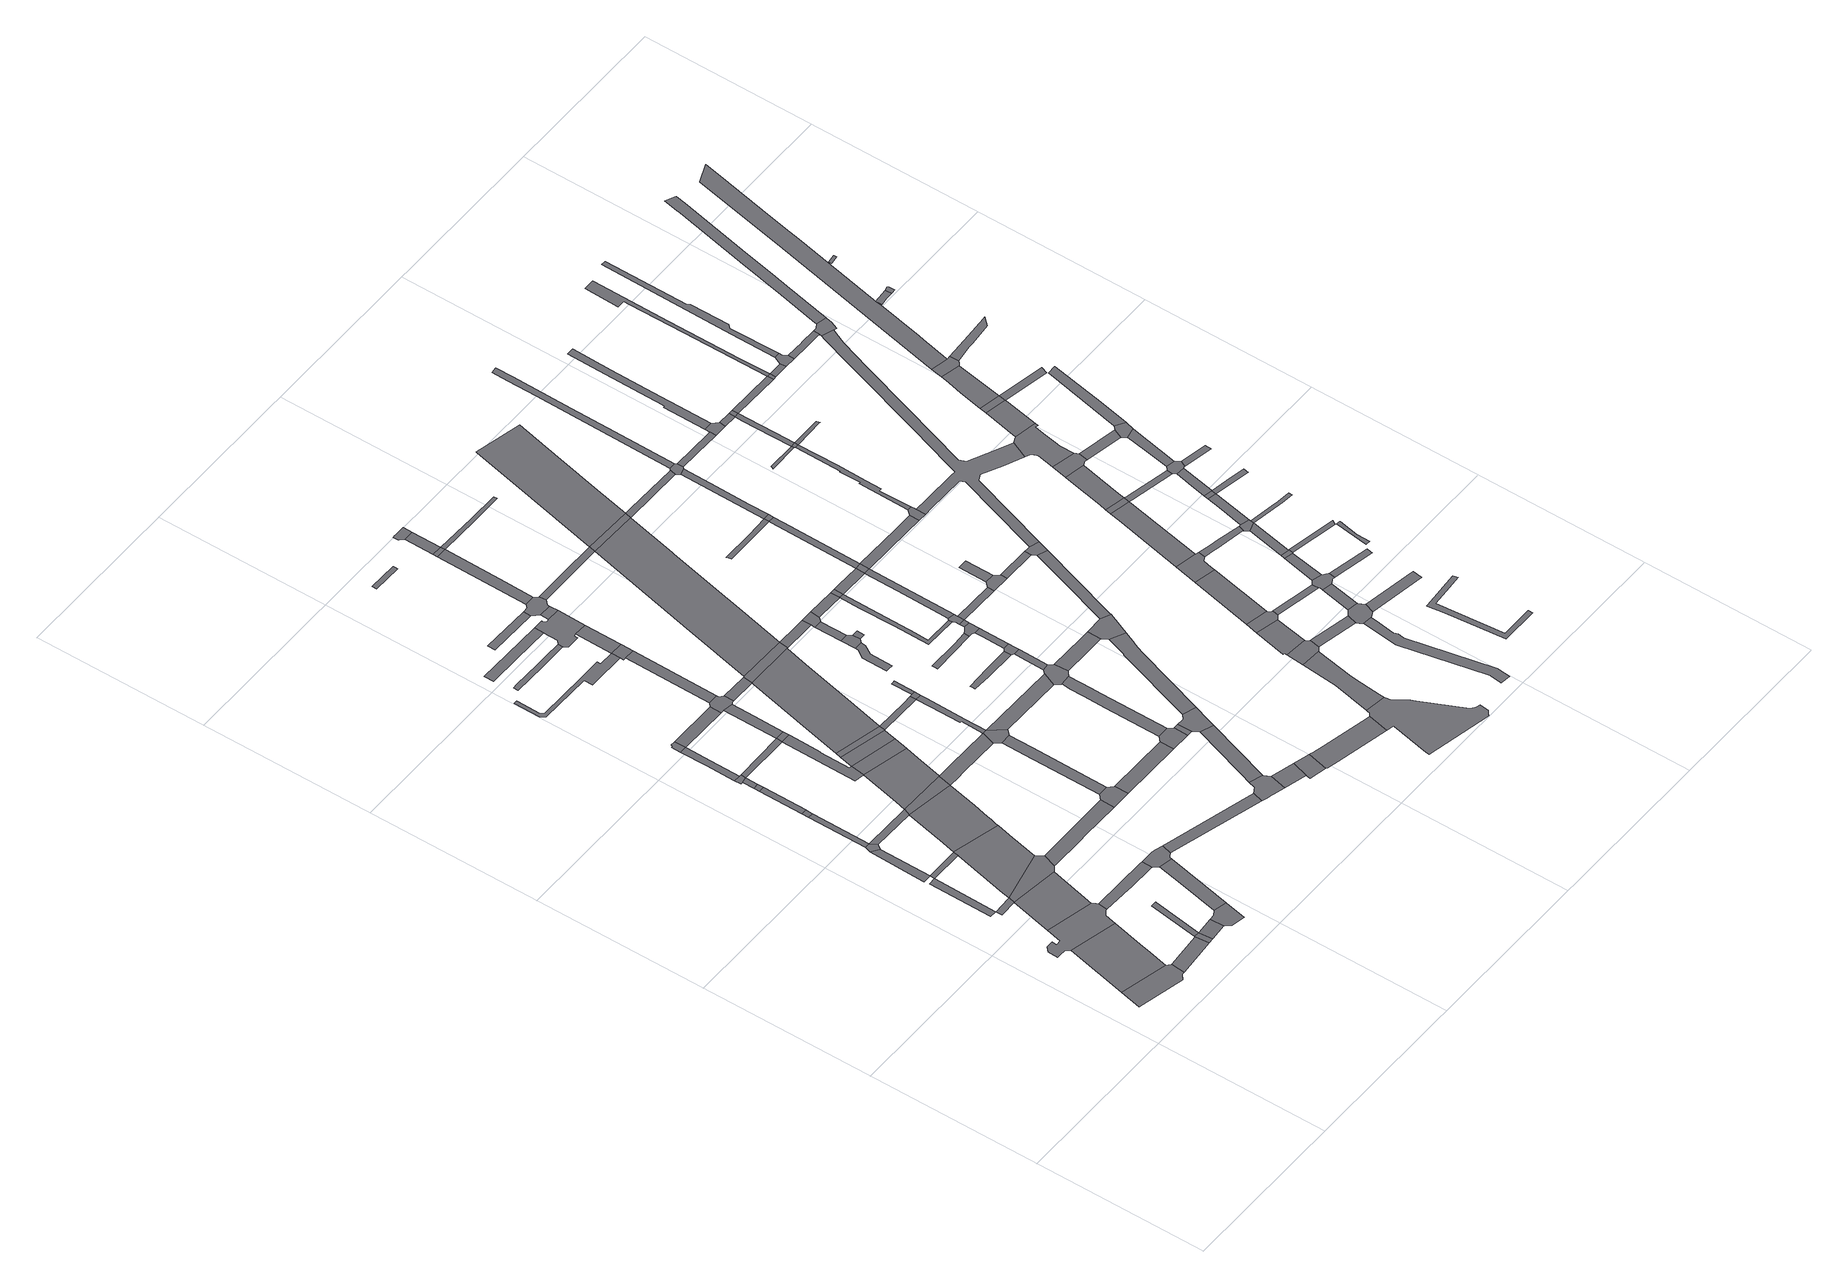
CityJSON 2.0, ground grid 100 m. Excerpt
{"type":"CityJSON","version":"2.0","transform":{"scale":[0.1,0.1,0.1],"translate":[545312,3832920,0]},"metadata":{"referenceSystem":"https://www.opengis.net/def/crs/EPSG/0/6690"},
"CityObjects":{
"road1":{"type":"Road","geometry":[{"type":"MultiSurface","lod":"1","boundaries":[[[0,1,2,3,4,5,6]]]}]},
"road2":{"type":"Road","attributes":{"function":"2","RoadStructureAttribute.sectionType":"1"},"geometry":[{"type":"MultiSurface","lod":"1","boundaries":[[[7,0,6,8,9,10]]]}]},
"road3":{"type":"Road","geometry":[{"type":"MultiSurface","lod":"1","boundaries":[[[11,12,13,14,15,16,17,18,19,20,21,22,7,10,23,24,25,26,27,28,29,30]]]}]},
"road4":{"type":"Road","attributes":{"RoadStructureAttribute.sectionType":"1"},"geometry":[{"type":"MultiSurface","lod":"1","boundaries":[[[31,32,33,34,35]]]}]},
"road5":{"type":"Road","attributes":{"RoadStructureAttribute.sectionType":"1"},"geometry":[{"type":"MultiSurface","lod":"1","boundaries":[[[36,37,5,4,38]]]}]},
"road6":{"type":"Road","attributes":{"RoadStructureAttribute.sectionType":"1"},"geometry":[{"type":"MultiSurface","lod":"1","boundaries":[[[39,40,41,42,43]]]}]},
"road7":{"type":"Road","attributes":{"RoadStructureAttribute.sectionType":"1"},"geometry":[{"type":"MultiSurface","lod":"1","boundaries":[[[44,45,46,47,48]]]}]},
"road8":{"type":"Road","attributes":{"function":"2","RoadStructureAttribute.sectionType":"1"},"geometry":[{"type":"MultiSurface","lod":"1","boundaries":[[[43,49,11,30,50]]]}]},
"road9":{"type":"Road","geometry":[{"type":"MultiSurface","lod":"1","boundaries":[[[51,52,36,38,53,54]]]}]},
"road10":{"type":"Road","geometry":[{"type":"MultiSurface","lod":"1","boundaries":[[[55,44,48,56,57,58]]]}]},
"road11":{"type":"Road","attributes":{"RoadStructureAttribute.sectionType":"1"},"geometry":[{"type":"MultiSurface","lod":"1","boundaries":[[[59,47,32,60]]]}]},
"road12":{"type":"Road","attributes":{"RoadStructureAttribute.sectionType":"1"},"geometry":[{"type":"MultiSurface","lod":"1","boundaries":[[[61,62,54,53,63]]]}]},
"road13":{"type":"Road","attributes":{"RoadStructureAttribute.sectionType":"1"},"geometry":[{"type":"MultiSurface","lod":"1","boundaries":[[[64,65,66,67,51,54]]]}]},
"road14":{"type":"Road","geometry":[{"type":"MultiSurface","lod":"1","boundaries":[[[68,39,43,50,69,70,71]]]}]},
"road15":{"type":"Road","attributes":{"RoadStructureAttribute.sectionType":"1"},"geometry":[{"type":"MultiSurface","lod":"1","boundaries":[[[72,55,58,73]]]}]},
"road16":{"type":"Road","geometry":[{"type":"MultiSurface","lod":"1","boundaries":[[[74,72,73,75,76]]]}]},
"road17":{"type":"Road","geometry":[{"type":"MultiSurface","lod":"1","boundaries":[[[77,59,60,78,79,39,68,80,81,82]]]}]},
"road18":{"type":"Road","geometry":[{"type":"MultiSurface","lod":"1","boundaries":[[[83,84,85,86,61,63,87,88,89,90,91]]]}]},
"road19":{"type":"Road","attributes":{"RoadStructureAttribute.sectionType":"1"},"geometry":[{"type":"MultiSurface","lod":"1","boundaries":[[[92,93,94,58,57,95,96]]]}]},
"road20":{"type":"Road","attributes":{"RoadStructureAttribute.sectionType":"1"},"geometry":[{"type":"MultiSurface","lod":"1","boundaries":[[[97,74,76,98]]]}]},
"road21":{"type":"Road","attributes":{"RoadStructureAttribute.sectionType":"1"},"geometry":[{"type":"MultiSurface","lod":"1","boundaries":[[[99,27,26,100,101,102,103,104]]]}]},
"road22":{"type":"Road","geometry":[{"type":"MultiSurface","lod":"1","boundaries":[[[105,97,98,106]]]}]},
"road23":{"type":"Road","attributes":{"RoadStructureAttribute.sectionType":"1"},"geometry":[{"type":"MultiSurface","lod":"1","boundaries":[[[107,108,105,106]]]}]},
"road24":{"type":"Road","geometry":[{"type":"MultiSurface","lod":"1","boundaries":[[[109,110,111,112,108,107,113,114,115]]]}]},
"road25":{"type":"Road","attributes":{"RoadStructureAttribute.sectionType":"1"},"geometry":[{"type":"MultiSurface","lod":"1","boundaries":[[[116,117,109,115,118,119]]]}]},
"road26":{"type":"Road","attributes":{"RoadStructureAttribute.sectionType":"1"},"geometry":[{"type":"MultiSurface","lod":"1","boundaries":[[[120,121,83,91,122,123]]]}]},
"road27":{"type":"Road","attributes":{"function":"2","RoadStructureAttribute.sectionType":"1"},"geometry":[{"type":"MultiSurface","lod":"1","boundaries":[[[95,124,77,82,125,126,127,128,129]]]}]},
"road28":{"type":"Road","geometry":[{"type":"MultiSurface","lod":"1","boundaries":[[[130,131,132,116,119,133]]]}]},
"road29":{"type":"Road","attributes":{"RoadStructureAttribute.sectionType":"1"},"geometry":[{"type":"MultiSurface","lod":"1","boundaries":[[[134,113,107,135]]]}]},
"road30":{"type":"Road","geometry":[{"type":"MultiSurface","lod":"1","boundaries":[[[136,137,138,104,103,139,140,120,123,141,142,143,144,145]]]}]},
"road31":{"type":"Road","geometry":[{"type":"MultiSurface","lod":"1","boundaries":[[[96,95,129,146]]]}]},
"road32":{"type":"Road","attributes":{"RoadStructureAttribute.sectionType":"1"},"geometry":[{"type":"MultiSurface","lod":"1","boundaries":[[[147,148,71,70,149,150,151,152,153]]]}]},
"road33":{"type":"Road","attributes":{"RoadStructureAttribute.sectionType":"1"},"geometry":[{"type":"MultiSurface","lod":"1","boundaries":[[[133,119,154,155,156]]]}]},
"road34":{"type":"Road","attributes":{"RoadStructureAttribute.sectionType":"1"},"geometry":[{"type":"MultiSurface","lod":"1","boundaries":[[[135,157,158,159,160,161,162,163,164,165]]]}]},
"road35":{"type":"Road","attributes":{"function":"2","RoadStructureAttribute.sectionType":"1"},"geometry":[{"type":"MultiSurface","lod":"1","boundaries":[[[158,166,96,146,167,168,169]]]}]},
"road36":{"type":"Road","geometry":[{"type":"MultiSurface","lod":"1","boundaries":[[[134,135,165,170]]]}]},
"road37":{"type":"Road","attributes":{"RoadStructureAttribute.sectionType":"1"},"geometry":[{"type":"MultiSurface","lod":"1","boundaries":[[[171,172,173,174,175,176,177,178,179,180,181,182,183,184]]]}]},
"road38":{"type":"Road","geometry":[{"type":"MultiSurface","lod":"1","boundaries":[[[159,158,169,185]]]}]},
"road39":{"type":"Road","attributes":{"RoadStructureAttribute.sectionType":"1"},"geometry":[{"type":"MultiSurface","lod":"1","boundaries":[[[186,187,188,189,190,191,192,193,194]]]}]},
"road40":{"type":"Road","attributes":{"RoadStructureAttribute.sectionType":"1"},"geometry":[{"type":"MultiSurface","lod":"1","boundaries":[[[195,134,170,196,197]]]}]},
"road41":{"type":"Road","geometry":[{"type":"MultiSurface","lod":"1","boundaries":[[[198,159,185,199,200,201]]]}]},
"road42":{"type":"Road","attributes":{"RoadStructureAttribute.sectionType":"1"},"geometry":[{"type":"MultiSurface","lod":"1","boundaries":[[[202,203,204,205,206,207]]]}]},
"road43":{"type":"Road","attributes":{"RoadStructureAttribute.sectionType":"1"},"geometry":[{"type":"MultiSurface","lod":"1","boundaries":[[[208,198,201,209,210]]]}]},
"road44":{"type":"Road","geometry":[{"type":"MultiSurface","lod":"1","boundaries":[[[211,156,155,195,197,212,213,214,215,216]]]}]},
"road45":{"type":"Road","attributes":{"RoadStructureAttribute.sectionType":"1"},"geometry":[{"type":"MultiSurface","lod":"1","boundaries":[[[145,144,217,218]]]}]},
"road46":{"type":"Road","attributes":{"RoadStructureAttribute.sectionType":"1"},"geometry":[{"type":"MultiSurface","lod":"1","boundaries":[[[219,220,221,222,146,129,223,224,225,226,227]]]}]},
"road47":{"type":"Road","geometry":[{"type":"MultiSurface","lod":"1","boundaries":[[[228,229,153,152,230,231]]]}]},
"road48":{"type":"Road","attributes":{"RoadStructureAttribute.sectionType":"1"},"geometry":[{"type":"MultiSurface","lod":"1","boundaries":[[[232,211,216,233]]]}]},
"road49":{"type":"Road","attributes":{"RoadStructureAttribute.sectionType":"1"},"geometry":[{"type":"MultiSurface","lod":"1","boundaries":[[[214,213,234,235]]]}]},
"road50":{"type":"Road","attributes":{"RoadStructureAttribute.sectionType":"1"},"geometry":[{"type":"MultiSurface","lod":"1","boundaries":[[[236,237,238,239]]]}]},
"road51":{"type":"Road","attributes":{"RoadStructureAttribute.sectionType":"1"},"geometry":[{"type":"MultiSurface","lod":"1","boundaries":[[[240,241,229,228,242,243]]]}]},
"road52":{"type":"Road","attributes":{"function":"2","RoadStructureAttribute.sectionType":"1"},"geometry":[{"type":"MultiSurface","lod":"1","boundaries":[[[234,244,245,208,210,246,247,248,249]]]}]},
"road53":{"type":"Road","geometry":[{"type":"MultiSurface","lod":"1","boundaries":[[[178,177,250,232,233,251]]]}]},
"road54":{"type":"Road","attributes":{"RoadStructureAttribute.sectionType":"1"},"geometry":[{"type":"MultiSurface","lod":"1","boundaries":[[[252,178,251,253,254]]]}]},
"road55":{"type":"Road","attributes":{"RoadStructureAttribute.sectionType":"1"},"geometry":[{"type":"MultiSurface","lod":"1","boundaries":[[[255,256,257,207,206,258,194,193,259,260,261,252,254,262,263]]]}]},
"road56":{"type":"Road","attributes":{"RoadStructureAttribute.sectionType":"1"},"geometry":[{"type":"MultiSurface","lod":"1","boundaries":[[[264,210,209,265,266]]]}]},
"road57":{"type":"Road","geometry":[{"type":"MultiSurface","lod":"1","boundaries":[[[227,226,240,243,267,268]]]}]},
"road58":{"type":"Road","geometry":[{"type":"MultiSurface","lod":"1","boundaries":[[[269,270,271,272,273]]]}]},
"road59":{"type":"Road","attributes":{"RoadStructureAttribute.sectionType":"1"},"geometry":[{"type":"MultiSurface","lod":"1","boundaries":[[[231,230,274,275]]]}]},
"road60":{"type":"Road","geometry":[{"type":"MultiSurface","lod":"1","boundaries":[[[276,263,262,277]]]}]},
"road61":{"type":"Road","attributes":{"RoadStructureAttribute.sectionType":"1"},"geometry":[{"type":"MultiSurface","lod":"1","boundaries":[[[265,278,279,280,227,268,281,282,283]]]}]},
"road62":{"type":"Road","geometry":[{"type":"MultiSurface","lod":"1","boundaries":[[[284,285,239,238,276,277,286,287,288,289]]]}]},
"road63":{"type":"Road","geometry":[{"type":"MultiSurface","lod":"1","boundaries":[[[235,234,249,290,291,292,293,294]]]}]},
"road64":{"type":"Road","geometry":[{"type":"MultiSurface","lod":"1","boundaries":[[[295,296,297,298,218,217,299,300,301,302,303,304]]]}]},
"road65":{"type":"Road","geometry":[{"type":"MultiSurface","lod":"1","boundaries":[[[305,266,265,283,306]]]}]},
"road66":{"type":"Road","geometry":[{"type":"MultiSurface","lod":"1","boundaries":[[[307,308,309,305,306]]]}]},
"road67":{"type":"Road","attributes":{"RoadStructureAttribute.sectionType":"1"},"geometry":[{"type":"MultiSurface","lod":"1","boundaries":[[[310,284,289,311,312]]]}]},
"road68":{"type":"Road","attributes":{"RoadStructureAttribute.sectionType":"1"},"geometry":[{"type":"MultiSurface","lod":"1","boundaries":[[[303,302,313,314]]]}]},
"road69":{"type":"Road","attributes":{"RoadStructureAttribute.sectionType":"1"},"geometry":[{"type":"MultiSurface","lod":"1","boundaries":[[[268,267,315,316]]]}]},
"road70":{"type":"Road","attributes":{"RoadStructureAttribute.sectionType":"1"},"geometry":[{"type":"MultiSurface","lod":"1","boundaries":[[[317,318,319,295,304,320]]]}]},
"road71":{"type":"Road","geometry":[{"type":"MultiSurface","lod":"1","boundaries":[[[321,310,312,322]]]}]},
"road72":{"type":"Road","geometry":[{"type":"MultiSurface","lod":"1","boundaries":[[[323,275,274,324,325,326]]]}]},
"road73":{"type":"Road","attributes":{"RoadStructureAttribute.sectionType":"1"},"geometry":[{"type":"MultiSurface","lod":"1","boundaries":[[[327,321,322,328]]]}]},
"road74":{"type":"Road","attributes":{"RoadStructureAttribute.sectionType":"1"},"geometry":[{"type":"MultiSurface","lod":"1","boundaries":[[[329,330,331,332,333,334,335,336,337]]]}]},
"road75":{"type":"Road","geometry":[{"type":"MultiSurface","lod":"1","boundaries":[[[338,314,313,339,340,341]]]}]},
"road76":{"type":"Road","geometry":[{"type":"MultiSurface","lod":"1","boundaries":[[[342,343,344,345,327,328,346,347]]]}]},
"road77":{"type":"Road","attributes":{"RoadStructureAttribute.sectionType":"1"},"geometry":[{"type":"MultiSurface","lod":"1","boundaries":[[[348,291,290,349,350,351]]]}]},
"road78":{"type":"Road","attributes":{"RoadStructureAttribute.sectionType":"1"},"geometry":[{"type":"MultiSurface","lod":"1","boundaries":[[[352,353,354,288,287,355,356,357,358]]]}]},
"road79":{"type":"Road","attributes":{"RoadStructureAttribute.sectionType":"1"},"geometry":[{"type":"MultiSurface","lod":"1","boundaries":[[[325,324,359,360]]]}]},
"road80":{"type":"Road","attributes":{"RoadStructureAttribute.sectionType":"1"},"geometry":[{"type":"MultiSurface","lod":"1","boundaries":[[[361,329,337,362,363,364]]]}]},
"road81":{"type":"Road","attributes":{"RoadStructureAttribute.sectionType":"1"},"geometry":[{"type":"MultiSurface","lod":"1","boundaries":[[[365,366,367,368,369,370,371,323,326]]]}]},
"road82":{"type":"Road","attributes":{"function":"2","RoadStructureAttribute.sectionType":"1"},"geometry":[{"type":"MultiSurface","lod":"1","boundaries":[[[372,373,294,293,292,291,374,375,376,377,378]]]}]},
"road83":{"type":"Road","attributes":{"RoadStructureAttribute.sectionType":"1"},"geometry":[{"type":"MultiSurface","lod":"1","boundaries":[[[379,361,364,380]]]}]},
"road84":{"type":"Road","attributes":{"RoadStructureAttribute.sectionType":"1"},"geometry":[{"type":"MultiSurface","lod":"1","boundaries":[[[381,382,383,384,385,386,387]]]}]},
"road85":{"type":"Road","geometry":[{"type":"MultiSurface","lod":"1","boundaries":[[[388,389,360,359,317,320,390,391,392]]]}]},
"road86":{"type":"Road","geometry":[{"type":"MultiSurface","lod":"1","boundaries":[[[393,394,395,363,362]]]}]},
"road87":{"type":"Road","geometry":[{"type":"MultiSurface","lod":"1","boundaries":[[[351,350,379,380,396,397]]]}]},
"road88":{"type":"Road","attributes":{"RoadStructureAttribute.sectionType":"1"},"geometry":[{"type":"MultiSurface","lod":"1","boundaries":[[[398,399,400,401,402,403,404]]]}]},
"road89":{"type":"Road","geometry":[{"type":"MultiSurface","lod":"1","boundaries":[[[405,406,407,408,316,315,409,410,368,367,411,412,413,414]]]}]},
"road90":{"type":"Road","attributes":{"RoadStructureAttribute.sectionType":"1"},"geometry":[{"type":"MultiSurface","lod":"1","boundaries":[[[415,416,417,418,322,312]]]}]},
"road91":{"type":"Road","attributes":{"RoadStructureAttribute.sectionType":"1"},"geometry":[{"type":"MultiSurface","lod":"1","boundaries":[[[419,420,421,422,341,340,423,424,425,426]]]}]},
"road92":{"type":"Road","attributes":{"RoadStructureAttribute.sectionType":"1"},"geometry":[{"type":"MultiSurface","lod":"1","boundaries":[[[427,428,406,405,429]]]}]},
"road93":{"type":"Road","attributes":{"RoadStructureAttribute.sectionType":"1"},"geometry":[{"type":"MultiSurface","lod":"1","boundaries":[[[397,396,430,431,432,433]]]}]},
"road94":{"type":"Road","geometry":[{"type":"MultiSurface","lod":"1","boundaries":[[[434,435,387,386,436,427,429,437,438]]]}]},
"road95":{"type":"Road","attributes":{"RoadStructureAttribute.sectionType":"1"},"geometry":[{"type":"MultiSurface","lod":"1","boundaries":[[[439,440,434,438,441,442]]]}]},
"road96":{"type":"Road","geometry":[{"type":"MultiSurface","lod":"1","boundaries":[[[443,444,445,404,403,446,447,439,442,448]]]}]},
"road97":{"type":"Road","attributes":{"RoadStructureAttribute.sectionType":"1"},"geometry":[{"type":"MultiSurface","lod":"1","boundaries":[[[432,449,450,451,452,453,454,455,456,457]]]}]},
"road98":{"type":"Road","geometry":[{"type":"MultiSurface","lod":"1","boundaries":[[[433,432,457,458]]]}]},
"road99":{"type":"Road","attributes":{"RoadStructureAttribute.sectionType":"1"},"geometry":[{"type":"MultiSurface","lod":"1","boundaries":[[[459,460,461,388,392,462,463,464,465]]]}]},
"road100":{"type":"Road","attributes":{"RoadStructureAttribute.sectionType":"1"},"geometry":[{"type":"MultiSurface","lod":"1","boundaries":[[[466,443,448,467]]]}]},
"road101":{"type":"Road","attributes":{"RoadStructureAttribute.sectionType":"1"},"geometry":[{"type":"MultiSurface","lod":"1","boundaries":[[[468,414,413,469,470,471]]]}]},
"road102":{"type":"Road","geometry":[{"type":"MultiSurface","lod":"1","boundaries":[[[358,357,372,378,472]]]}]},
"road103":{"type":"Road","geometry":[{"type":"MultiSurface","lod":"1","boundaries":[[[473,474,453,452,475,476,477,466,467,478,479]]]}]},
"road104":{"type":"Road","attributes":{"RoadStructureAttribute.sectionType":"1"},"geometry":[{"type":"MultiSurface","lod":"1","boundaries":[[[480,458,457,481,482]]]}]},
"road105":{"type":"Road","attributes":{"RoadStructureAttribute.sectionType":"1"},"geometry":[{"type":"MultiSurface","lod":"1","boundaries":[[[481,483,484,473,479,485]]]}]},
"road106":{"type":"Road","attributes":{"RoadStructureAttribute.sectionType":"1"},"geometry":[{"type":"MultiSurface","lod":"1","boundaries":[[[478,467,486,487]]]}]},
"road107":{"type":"Road","geometry":[{"type":"MultiSurface","lod":"1","boundaries":[[[488,489,490,426,425,491,492,493,494,495,496,497,498,499,500,501,502,503,504,505,506]]]}]},
"road108":{"type":"Road","geometry":[{"type":"MultiSurface","lod":"1","boundaries":[[[482,481,485,507]]]}]},
"road109":{"type":"Road","attributes":{"RoadStructureAttribute.sectionType":"1"},"geometry":[{"type":"MultiSurface","lod":"1","boundaries":[[[508,509,510,511,512,513,514]]]}]},
"road110":{"type":"Road","geometry":[{"type":"MultiSurface","lod":"1","boundaries":[[[471,470,459,465,515,516,517]]]}]},
"road111":{"type":"Road","attributes":{"function":"2","RoadStructureAttribute.sectionType":"1"},"geometry":[{"type":"MultiSurface","lod":"1","boundaries":[[[518,519,520,521,358,472,522,523,524,525]]]}]},
"road112":{"type":"Road","attributes":{"RoadStructureAttribute.sectionType":"1"},"geometry":[{"type":"MultiSurface","lod":"1","boundaries":[[[526,527,488,506,528,529,530,531,532]]]}]},
"road113":{"type":"Road","attributes":{"RoadStructureAttribute.sectionType":"1"},"geometry":[{"type":"MultiSurface","lod":"1","boundaries":[[[513,533,534,482,507,535,536,537]]]}]},
"road114":{"type":"Road","attributes":{"RoadStructureAttribute.sectionType":"1"},"geometry":[{"type":"MultiSurface","lod":"1","boundaries":[[[538,472,378,539,540,541]]]}]},
"road115":{"type":"Road","geometry":[{"type":"MultiSurface","lod":"1","boundaries":[[[542,543,487,486,544,545,546,547]]]}]},
"road116":{"type":"Road","geometry":[{"type":"MultiSurface","lod":"1","boundaries":[[[548,549,550,542,547]]]}]},
"road117":{"type":"Road","geometry":[{"type":"MultiSurface","lod":"1","boundaries":[[[514,513,537,551]]]}]},
"road118":{"type":"Road","geometry":[{"type":"MultiSurface","lod":"1","boundaries":[[[552,526,532,553,554,555,556,557]]]}]},
"road119":{"type":"Road","attributes":{"RoadStructureAttribute.sectionType":"1"},"geometry":[{"type":"MultiSurface","lod":"1","boundaries":[[[558,559,507,485,560,561,562,563,564]]]}]},
"road120":{"type":"Road","attributes":{"RoadStructureAttribute.sectionType":"1"},"geometry":[{"type":"MultiSurface","lod":"1","boundaries":[[[565,566,567,568,569,517,516,570,571,572]]]}]},
"road121":{"type":"Road","attributes":{"RoadStructureAttribute.sectionType":"1"},"geometry":[{"type":"MultiSurface","lod":"1","boundaries":[[[573,574,575,552,557,576]]]}]},
"road122":{"type":"Road","attributes":{"RoadStructureAttribute.sectionType":"1"},"geometry":[{"type":"MultiSurface","lod":"1","boundaries":[[[577,578,579,580,581,514,551]]]}]},
"road123":{"type":"Road","attributes":{"RoadStructureAttribute.sectionType":"1"},"geometry":[{"type":"MultiSurface","lod":"1","boundaries":[[[545,544,582,583]]]}]},
"road124":{"type":"Road","geometry":[{"type":"MultiSurface","lod":"1","boundaries":[[[584,573,576,585,586,587,588,589,590,591]]]}]},
"road125":{"type":"Road","geometry":[{"type":"MultiSurface","lod":"1","boundaries":[[[592,593,594,595,596,597,541,540,598,599,580,579,600,601,602,603]]]}]},
"road126":{"type":"Road","attributes":{"RoadStructureAttribute.sectionType":"1"},"geometry":[{"type":"MultiSurface","lod":"1","boundaries":[[[555,554,604,605]]]}]},
"road127":{"type":"Road","attributes":{"RoadStructureAttribute.sectionType":"1"},"geometry":[{"type":"MultiSurface","lod":"1","boundaries":[[[606,607,608,609,610,611,612,613,614,615,616]]]}]},
"road128":{"type":"Road","geometry":[{"type":"MultiSurface","lod":"1","boundaries":[[[617,583,582,618,565,572,619,620]]]}]},
"road129":{"type":"Road","attributes":{"RoadStructureAttribute.sectionType":"1"},"geometry":[{"type":"MultiSurface","lod":"1","boundaries":[[[621,584,591,622,623]]]}]},
"road130":{"type":"Road","geometry":[{"type":"MultiSurface","lod":"1","boundaries":[[[624,625,626,627,628,564,563,629,630]]]}]},
"road131":{"type":"Road","attributes":{"RoadStructureAttribute.sectionType":"1"},"geometry":[{"type":"MultiSurface","lod":"1","boundaries":[[[631,632,603,602,633,634,635,636]]]}]},
"road132":{"type":"Road","attributes":{"RoadStructureAttribute.sectionType":"1"},"geometry":[{"type":"MultiSurface","lod":"1","boundaries":[[[588,587,637,638]]]}]},
"road133":{"type":"Road","attributes":{"RoadStructureAttribute.sectionType":"1"},"geometry":[{"type":"MultiSurface","lod":"1","boundaries":[[[639,640,641,642,643,644,645,646,595,594]]]}]},
"road134":{"type":"Road","geometry":[{"type":"MultiSurface","lod":"1","boundaries":[[[647,648,649,605,604,650,651,606,616,652,653,654]]]}]},
"road135":{"type":"Road","geometry":[{"type":"MultiSurface","lod":"1","boundaries":[[[655,621,623,656,657,658,659,660,661]]]}]},
"road136":{"type":"Road","attributes":{"RoadStructureAttribute.sectionType":"1"},"geometry":[{"type":"MultiSurface","lod":"1","boundaries":[[[662,663,664,665,666,626,625,667,668,669,670,671]]]}]},
"road137":{"type":"Road","geometry":[{"type":"MultiSurface","lod":"1","boundaries":[[[672,673,674,675,676,677]]]}]},
"road138":{"type":"Road","attributes":{"RoadStructureAttribute.sectionType":"1"},"geometry":[{"type":"MultiSurface","lod":"1","boundaries":[[[678,647,654,679]]]}]},
"road139":{"type":"Road","geometry":[{"type":"MultiSurface","lod":"1","boundaries":[[[680,636,635,681,682,683,684,685]]]}]},
"road140":{"type":"Road","geometry":[{"type":"MultiSurface","lod":"1","boundaries":[[[686,687,688,638,637,689,678,679,690,691,692,693,694]]]}]},
"road141":{"type":"Road","geometry":[{"type":"MultiSurface","lod":"1","boundaries":[[[695,677,676,662,671]]]}]},
"road142":{"type":"Road","attributes":{"RoadStructureAttribute.sectionType":"1"},"geometry":[{"type":"MultiSurface","lod":"1","boundaries":[[[696,697,655,661,698,699,700,701,702]]]}]},
"road143":{"type":"Road","attributes":{"RoadStructureAttribute.sectionType":"1"},"geometry":[{"type":"MultiSurface","lod":"1","boundaries":[[[653,652,703,704]]]}]},
"road144":{"type":"Road","attributes":{"RoadStructureAttribute.sectionType":"1"},"geometry":[{"type":"MultiSurface","lod":"1","boundaries":[[[705,686,694,706]]]}]},
"road145":{"type":"Road","attributes":{"RoadStructureAttribute.sectionType":"1"},"geometry":[{"type":"MultiSurface","lod":"1","boundaries":[[[707,708,709,677,695,710,711,712]]]}]},
"road146":{"type":"Road","attributes":{"RoadStructureAttribute.sectionType":"1"},"geometry":[{"type":"MultiSurface","lod":"1","boundaries":[[[684,683,707,713]]]}]},
"road147":{"type":"Road","attributes":{"RoadStructureAttribute.sectionType":"1"},"geometry":[{"type":"MultiSurface","lod":"1","boundaries":[[[714,715,716,717,718,719,720,721,722,723,724,725]]]}]},
"road148":{"type":"Road","attributes":{"RoadStructureAttribute.sectionType":"1"},"geometry":[{"type":"MultiSurface","lod":"1","boundaries":[[[726,727,660,659,728,729,730,731]]]}]},
"road149":{"type":"Road","geometry":[{"type":"MultiSurface","lod":"1","boundaries":[[[732,733,734,735,695,671]]]}]},
"road150":{"type":"Road","geometry":[{"type":"MultiSurface","lod":"1","boundaries":[[[736,705,706,737,738,739,740]]]}]},
"road151":{"type":"Road","geometry":[{"type":"MultiSurface","lod":"1","boundaries":[[[713,707,712,741]]]}]},
"road152":{"type":"Road","attributes":{"RoadStructureAttribute.sectionType":"1"},"geometry":[{"type":"MultiSurface","lod":"1","boundaries":[[[742,743,744,745,746,747,680,685,748,749,750,751,752]]]}]},
"road153":{"type":"Road","geometry":[{"type":"MultiSurface","lod":"1","boundaries":[[[753,696,702,754]]]}]},
"road154":{"type":"Road","attributes":{"RoadStructureAttribute.sectionType":"1"},"geometry":[{"type":"MultiSurface","lod":"1","boundaries":[[[692,691,755,756]]]}]},
"road155":{"type":"Road","attributes":{"RoadStructureAttribute.sectionType":"1"},"geometry":[{"type":"MultiSurface","lod":"1","boundaries":[[[757,758,759,736,740]]]}]},
"road156":{"type":"Road","attributes":{"RoadStructureAttribute.sectionType":"1"},"geometry":[{"type":"MultiSurface","lod":"1","boundaries":[[[760,761,762,763,764,765,766,767,768,769,770,771,772,773,774,630,629,775,776,777,778,779,780,781,782,620,619,783,784,785,786,787,788,789,790,791,792,793,794,795,796,797,798,799,800]]]}]},
"road157":{"type":"Road","attributes":{"RoadStructureAttribute.sectionType":"1"},"geometry":[{"type":"MultiSurface","lod":"1","boundaries":[[[801,802,803,804,805,753,754,806,807,808]]]}]},
"road158":{"type":"Road","geometry":[{"type":"MultiSurface","lod":"1","boundaries":[[[809,810,731,730,811,758,757,812,813]]]}]},
"road159":{"type":"Road","attributes":{"RoadStructureAttribute.sectionType":"1"},"geometry":[{"type":"MultiSurface","lod":"1","boundaries":[[[814,815,741,712,816,817,818]]]}]},
"road160":{"type":"Road","attributes":{"RoadStructureAttribute.sectionType":"1"},"geometry":[{"type":"MultiSurface","lod":"1","boundaries":[[[739,738,819,820]]]}]},
"road161":{"type":"Road","attributes":{"RoadStructureAttribute.sectionType":"1"},"geometry":[{"type":"MultiSurface","lod":"1","boundaries":[[[821,822,809,813,823,824]]]}]},
"road162":{"type":"Road","attributes":{"RoadStructureAttribute.sectionType":"1"},"geometry":[{"type":"MultiSurface","lod":"1","boundaries":[[[825,754,702,826,827,828]]]}]},
"road163":{"type":"Road","geometry":[{"type":"MultiSurface","lod":"1","boundaries":[[[829,803,802,801,808,830,831,832,833,834,835,836]]]}]},
"road164":{"type":"Road","attributes":{"RoadStructureAttribute.sectionType":"1"},"geometry":[{"type":"MultiSurface","lod":"1","boundaries":[[[837,838,839,840,841,842]]]}]},
"road165":{"type":"Road","geometry":[{"type":"MultiSurface","lod":"1","boundaries":[[[843,821,824,844]]]}]},
"road166":{"type":"Road","attributes":{"RoadStructureAttribute.sectionType":"1"},"geometry":[{"type":"MultiSurface","lod":"1","boundaries":[[[845,846,812,757,847,848,849]]]}]},
"road167":{"type":"Road","geometry":[{"type":"MultiSurface","lod":"1","boundaries":[[[850,851,790,789,852,853,854,855,829,836,856,857,858,859,860,861]]]}]},
"road168":{"type":"Road","geometry":[{"type":"MultiSurface","lod":"1","boundaries":[[[818,817,862,863]]]}]},
"road169":{"type":"Road","attributes":{"RoadStructureAttribute.sectionType":"1"},"geometry":[{"type":"MultiSurface","lod":"1","boundaries":[[[864,865,843,844,866,867]]]}]},
"road170":{"type":"Road","attributes":{"RoadStructureAttribute.sectionType":"1"},"geometry":[{"type":"MultiSurface","lod":"1","boundaries":[[[863,862,868,869]]]}]},
"road171":{"type":"Road","attributes":{"RoadStructureAttribute.sectionType":"1"},"geometry":[{"type":"MultiSurface","lod":"1","boundaries":[[[870,844,824,871,872]]]}]},
"road172":{"type":"Road","geometry":[{"type":"MultiSurface","lod":"1","boundaries":[[[873,874,875,828,827,876,864,867,877,878,879,880,881]]]}]},
"road173":{"type":"Road","attributes":{"RoadStructureAttribute.sectionType":"1"},"geometry":[{"type":"MultiSurface","lod":"1","boundaries":[[[834,833,882,883,884]]]}]},
"road174":{"type":"Road","attributes":{"RoadStructureAttribute.sectionType":"1"},"geometry":[{"type":"MultiSurface","lod":"1","boundaries":[[[885,850,861,886,887,888]]]}]},
"road175":{"type":"Road","geometry":[{"type":"MultiSurface","lod":"1","boundaries":[[[889,890,891,869,868,892,893]]]}]},
"road176":{"type":"Road","attributes":{"RoadStructureAttribute.sectionType":"1"},"geometry":[{"type":"MultiSurface","lod":"1","boundaries":[[[894,895,896,897,898,818,863,899,900,901]]]}]},
"road177":{"type":"Road","attributes":{"RoadStructureAttribute.sectionType":"1"},"geometry":[{"type":"MultiSurface","lod":"1","boundaries":[[[902,903,904,873,881]]]}]},
"road178":{"type":"Road","geometry":[{"type":"MultiSurface","lod":"1","boundaries":[[[905,885,888,906]]]}]},
"road179":{"type":"Road","attributes":{"RoadStructureAttribute.sectionType":"1"},"geometry":[{"type":"MultiSurface","lod":"1","boundaries":[[[879,878,907,908]]]}]},
"road180":{"type":"Road","geometry":[{"type":"MultiSurface","lod":"1","boundaries":[[[909,910,884,883,911,903,902,912]]]}]},
"road181":{"type":"Road","attributes":{"RoadStructureAttribute.sectionType":"1"},"geometry":[{"type":"MultiSurface","lod":"1","boundaries":[[[913,914,915,905,906,916,917]]]}]},
"road182":{"type":"Road","attributes":{"RoadStructureAttribute.sectionType":"1"},"geometry":[{"type":"MultiSurface","lod":"1","boundaries":[[[918,919,893,892,920,921,922,923]]]}]},
"road183":{"type":"Road","attributes":{"RoadStructureAttribute.sectionType":"1"},"geometry":[{"type":"MultiSurface","lod":"1","boundaries":[[[924,925,891,890,926,927,928,929,930,931]]]}]},
"road184":{"type":"Road","geometry":[{"type":"MultiSurface","lod":"1","boundaries":[[[932,913,917,933,934,935,936,937]]]}]},
"road185":{"type":"Road","attributes":{"RoadStructureAttribute.sectionType":"1"},"geometry":[{"type":"MultiSurface","lod":"1","boundaries":[[[906,888,938,939]]]}]},
"road186":{"type":"Road","attributes":{"RoadStructureAttribute.sectionType":"1"},"geometry":[{"type":"MultiSurface","lod":"1","boundaries":[[[940,941,942,909,912]]]}]},
"road187":{"type":"Road","geometry":[{"type":"MultiSurface","lod":"1","boundaries":[[[943,944,923,922,760,800,945,946,947]]]}]},
"road188":{"type":"Road","attributes":{"RoadStructureAttribute.sectionType":"1"},"geometry":[{"type":"MultiSurface","lod":"1","boundaries":[[[948,949,950,936,935,951,952,953,954]]]}]},
"road189":{"type":"Road","geometry":[{"type":"MultiSurface","lod":"1","boundaries":[[[955,956,957,958,959,960,961]]]}]},
"road190":{"type":"Road","attributes":{"RoadStructureAttribute.sectionType":"1"},"geometry":[{"type":"MultiSurface","lod":"1","boundaries":[[[962,963,964,965,966,967,943,947,968,969,970,971,972]]]}]},
"road191":{"type":"Road","geometry":[{"type":"MultiSurface","lod":"1","boundaries":[[[973,955,961,974,975]]]}]},
"road192":{"type":"Road","attributes":{"RoadStructureAttribute.sectionType":"1"},"geometry":[{"type":"MultiSurface","lod":"1","boundaries":[[[976,977,978,979,980,981,982,983,984,985,986,932,937,987,988,989,990,991,956]]]}]},
"road193":{"type":"Road","geometry":[{"type":"MultiSurface","lod":"1","boundaries":[[[992,993,994,995,996,997]]]}]}
},
"vertices":[
[174,345,0],[145,220,0],[417,157,0],[446,181,0],[462,182,0],[467,261,0],[446,281,0],
[258,709,0],[477,415,0],[484,445,0],[531,646,0],
[298,881,0],[277,791,0],[269,790,0],[253,789,0],[248,789,0],[248,818,0],[208,818,0],[183,793,0],[182,736,0],[202,736,0],[237,735,0],[250,719,0],[547,715,0],[565,728,0],[573,734,0],[581,734,0],[589,788,0],[582,799,0],[580,802,0],[570,817,0],
[258,1526,0],[258,1531,0],[215,1528,0],[211,1160,0],[252,1158,0],
[686,278,0],[474,262,0],[692,200,0],
[364,1161,0],[359,1161,0],[252,1156,0],[252,1121,0],[355,1124,0],
[217,1887,0],[210,1563,0],[210,1558,0],[258,1558,0],[260,1858,0],
[355,1122,0],[634,1087,0],
[686,281,0],[686,279,0],[725,202,0],[719,280,0],
[231,1924,0],[279,1885,0],[280,1886,0],[259,1923,0],
[454,1560,0],[450,1530,0],
[822,288,0],[723,280,0],[828,210,0],
[762,569,0],[762,571,0],[746,572,0],[730,573,0],
[666,1226,0],[656,1102,0],[669,1111,0],[696,1188,0],
[231,2265,0],[261,2265,0],
[230,2305,0],[261,2285,0],[262,2305,0],
[457,1560,0],[449,1525,0],[374,1206,0],[695,1349,0],[703,1388,0],[727,1492,0],
[882,308,0],[881,308,0],[856,291,0],[854,290,0],[828,209,0],[854,180,0],[931,164,0],[936,186,0],[959,292,0],
[542,1921,0],[537,1921,0],[270,1923,0],[532,1882,0],[548,1921,0],
[230,2560,0],[263,2560,0],
[930,784,0],[752,727,0],[776,726,0],[931,723,0],[941,722,0],[942,784,0],
[232,2595,0],[264,2595,0],
[264,2668,0],[232,2662,0],
[217,2701,0],[218,2662,0],[219,2662,0],[228,2662,0],[269,2698,0],[261,2698,0],[257,2698,0],
[218,3024,0],[218,2873,0],[258,2873,0],[258,3023,0],
[965,695,0],[933,546,0],[991,441,0],[1040,679,0],
[481,1660,0],[732,1511,0],[739,1542,0],[746,1571,0],[768,1663,0],[808,1838,0],
[229,3091,0],[228,3080,0],[218,3080,0],[258,3090,0],
[567,2703,0],[566,2668,0],
[1048,777,0],[1026,783,0],[967,784,0],[957,704,0],[963,696,0],[1043,693,0],[1045,694,0],[1049,696,0],[1071,708,0],[1087,766,0],
[826,1917,0],
[926,1190,0],[874,1190,0],[682,1111,0],[874,1110,0],[927,1110,0],[1158,1109,0],[1158,1190,0],
[267,3023,0],[547,3022,0],[548,3087,0],
[561,2229,0],[618,2218,0],[629,2297,0],[615,2302,0],[614,2303,0],[615,2478,0],[619,2479,0],[621,2596,0],[622,2668,0],
[563,1983,0],[828,1922,0],[860,2053,0],[884,2153,0],
[622,2703,0],
[7,3871,0],[6,3717,0],[26,3692,0],[333,3687,0],[333,3637,0],[356,3637,0],[558,3635,0],[558,3687,0],[469,3688,0],[469,3709,0],[338,3710,0],[40,3712,0],[26,3730,0],[28,3871,0],
[904,2237,0],
[362,3933,0],[281,3933,0],[118,3935,0],[91,3935,0],[91,3906,0],[288,3905,0],[412,3905,0],[452,3904,0],[454,3932,0],
[570,3022,0],[624,2882,0],[626,3013,0],
[648,2378,0],[915,2292,0],[916,2296,0],[920,2314,0],
[253,4092,0],[67,4095,0],[67,4038,0],[261,4036,0],[474,4033,0],[475,4089,0],
[656,2410,0],[924,2314,0],[928,2347,0],
[570,3107,0],[635,3020,0],[647,3020,0],[648,3076,0],[627,3096,0],[627,3106,0],
[1613,556,0],[1630,617,0],
[1179,1915,0],[1177,1915,0],[919,1917,0],[867,1917,0],[817,1838,0],[867,1837,0],[920,1837,0],[1159,1835,0],[1186,1915,0],
[1244,1216,0],[1185,1216,0],[1272,1108,0],[1272,1189,0],
[573,3613,0],[633,3612,0],
[798,3018,0],[805,3075,0],
[243,4202,0],[242,4157,0],[531,4152,0],[532,4197,0],
[1188,1804,0],[1188,1667,0],[1248,1668,0],[1248,1804,0],
[795,3007,0],[707,2629,0],[929,2351,0],[977,2558,0],[1053,2883,0],[1085,3019,0],
[557,3613,0],[634,3686,0],
[560,3903,0],[634,3698,0],[635,3902,0],
[547,4067,0],[533,4081,0],[534,4088,0],[473,3948,0],[471,3882,0],[546,3881,0],[546,3903,0],[637,4067,0],[561,4067,0],
[1125,2346,0],[1177,2312,0],[1177,2347,0],
[1278,1834,0],[1211,1915,0],
[405,4861,0],[405,4874,0],[405,4886,0],[238,4890,0],[237,4862,0],
[1644,1106,0],[1645,1189,0],
[562,4117,0],[637,4116,0],
[1178,2224,0],[1178,2047,0],[1188,2045,0],[1210,2047,0],[1213,2275,0],[1213,2311,0],
[578,4216,0],[563,4197,0],[637,4133,0],[660,4154,0],[658,4196,0],[638,4216,0],
[1090,3019,0],[1097,3073,0],[908,3074,0],[907,3074,0],[811,3075,0],
[1680,679,0],[1666,636,0],[1655,631,0],[1648,626,0],[1648,546,0],[1677,538,0],[1681,537,0],[1749,518,0],[1775,617,0],[1756,653,0],
[1195,2347,0],[1214,2347,0],
[1216,2470,0],[1205,2470,0],[1193,2470,0],
[585,4752,0],[642,4386,0],[645,4751,0],
[1881,483,0],[1908,580,0],
[1650,1830,0],[1684,1911,0],
[1811,1070,0],[1712,775,0],[1699,735,0],[1887,1044,0],
[585,4777,0],[645,4776,0],
[1671,1212,0],[1759,1106,0],[1760,1188,0],[1736,1213,0],
[587,4948,0],[646,4948,0],
[1281,2751,0],[1281,2736,0],[1250,2687,0],[1248,2540,0],[1270,2540,0],[1291,2539,0],[1293,2673,0],[1326,2725,0],[1326,2751,0],
[1986,558,0],[1875,455,0],[1973,433,0],[2003,554,0],
[577,5003,0],[563,5003,0],[563,4973,0],[568,4968,0],[647,5002,0],[588,5003,0],
[1231,3071,0],[1232,3017,0],[1281,3017,0],[1281,3071,0],
[1039,4194,0],[894,4195,0],[792,4195,0],[893,4157,0],[897,4157,0],[1064,4157,0],[1073,4194,0],
[1790,1105,0],[1791,1188,0],
[1281,2837,0],[1345,2770,0],[1345,2815,0],[1326,2837,0],
[1737,1605,0],[1738,1673,0],[1739,1805,0],[1678,1800,0],[1675,1752,0],[1674,1672,0],[1673,1537,0],
[1064,4156,0],[903,3469,0],[1160,3344,0],[1214,3577,0],[1275,3838,0],[1278,3850,0],[1348,4150,0],
[1281,2993,0],[1326,2993,0],
[1544,2156,0],[1404,2152,0],[1404,2137,0],[1404,2122,0],[1512,2118,0],[1692,2117,0],[1690,2157,0],
[1857,1208,0],[1831,1187,0],[1909,1109,0],[1929,1167,0],[1934,1183,0],
[1379,2769,0],[1379,2792,0],[1380,2814,0],
[1345,3016,0],[1350,3071,0],
[1589,2381,0],[1407,2382,0],[1406,2365,0],[1405,2349,0],[1406,2349,0],[1672,2354,0],[1672,2384,0],
[1741,1932,0],[1703,1930,0],[1702,1929,0],[1700,1927,0],[1671,1807,0],[1677,1801,0],[1746,1812,0],[1747,1813,0],[1767,1829,0],[1763,1910,0],
[891,4748,0],[1071,4748,0],[1071,4768,0],[891,4771,0],
[2368,470,0],[2088,531,0],[2025,547,0],[2012,551,0],[1982,430,0],[2047,412,0],[2354,346,0],[2380,468,0],
[1705,2106,0],[1705,2068,0],[1742,2106,0],
[1460,3015,0],[1506,3014,0],[1513,3014,0],[1513,3069,0],
[1706,2170,0],[1704,2168,0],[1704,2108,0],[1742,2135,0],[1743,2169,0],
[1708,2344,0],[1708,2302,0],[1745,2318,0],[1745,2343,0],
[1709,2408,0],[1708,2407,0],[1691,2396,0],[1692,2354,0],[1707,2345,0],[1746,2407,0],
[1512,2893,0],[1514,2690,0],[1511,2480,0],[1700,2477,0],[1701,2497,0],[1533,2498,0],[1537,2580,0],[1539,2890,0],[1540,3014,0],
[1541,3069,0],
[2054,1793,0],[2015,1675,0],[2014,1675,0],[2079,1614,0],[2105,1676,0],[2106,1676,0],[2139,1752,0],
[1710,2438,0],[1746,2438,0],
[1977,1908,0],[1917,1828,0],[2034,1828,0],[2034,1908,0],
[1357,4186,0],
[1710,2507,0],[1708,2505,0],[1704,2473,0],[1710,2468,0],[1710,2466,0],[1747,2478,0],[1747,2499,0],
[1579,3069,0],[1716,3013,0],[1718,3067,0],
[1714,2814,0],[1711,2561,0],[1753,3013,0],
[1991,2436,0],[1991,2476,0],
[2405,502,0],[2403,495,0],[2400,481,0],[2399,336,0],[2397,331,0],[2349,104,0],[2345,85,0],[2723,4,0],[2730,9,0],[2732,11,0],[2752,26,0],[2760,82,0],[2738,85,0],[2731,91,0],[2711,107,0],[2597,348,0],[2585,374,0],[2531,448,0],[2526,486,0],
[1753,3068,0],
[1594,3618,0],[1410,3619,0],[1407,3619,0],[1410,3605,0],[1412,3591,0],[1723,3592,0],[1724,3622,0],
[2164,1811,0],[2195,1884,0],[2140,1908,0],
[1264,5014,0],[1263,5008,0],[1202,4747,0],[1192,4704,0],[1405,4391,0],[1466,4654,0],[1525,4906,0],[1536,4953,0],
[2471,933,0],[2453,725,0],[2529,518,0],[2541,668,0],[2549,712,0],[2587,918,0],[2588,926,0],
[1723,3577,0],[1723,3575,0],[1756,3342,0],[1759,3533,0],[1759,3591,0],
[1399,4185,0],[1352,4150,0],[1710,4146,0],[1719,4181,0],
[2015,2502,0],[2006,2493,0],[2095,2434,0],[2096,2474,0],[2080,2491,0],[2071,2501,0],
[2073,2666,0],[2045,2666,0],[2017,2667,0],
[1760,3621,0],
[2480,1034,0],[2610,940,0],[2612,942,0],[2623,1001,0],[2621,1001,0],[2609,1023,0],
[2043,3065,0],[1756,3068,0],[1755,3013,0],[1911,3011,0],[2061,3010,0],[2158,3009,0],[2158,3064,0],
[2307,2408,0],[2233,2184,0],[2149,1935,0],[2144,1918,0],[2141,1911,0],[2200,1899,0],[2205,1916,0],[2362,2385,0],
[2512,1240,0],[2471,1053,0],[2481,1052,0],[2643,1211,0],
[1761,3744,0],[1763,3939,0],[1765,4135,0],[1729,4123,0],[1726,3831,0],
[2291,2433,0],[2292,2473,0],
[2529,1315,0],[2662,1224,0],[2668,1229,0],[2671,1231,0],[2678,1267,0],[2668,1269,0],[2667,1270,0],[2658,1287,0],
[1773,4183,0],[1768,4188,0],[1766,4190,0],[1729,4189,0],[1728,4188,0],[1722,4184,0],[1712,4144,0],[1727,4126,0],[1767,4137,0],[1773,4143,0],[1774,4145,0],[1774,4181,0],
[2849,893,0],[2867,950,0],
[2869,859,0],[2845,646,0],[2948,157,0],[2939,85,0],[2999,78,0],[3007,158,0],[2906,645,0],[2911,684,0],[2901,707,0],[2919,825,0],[2924,854,0],
[2318,2472,0],[2300,2419,0],[2385,2453,0],[2330,2472,0],
[2610,1681,0],[2659,1290,0],[2734,1656,0],
[2210,3073,0],[2209,3095,0],[2184,3094,0],[2173,3081,0],[2169,3076,0],[2209,3008,0],[2209,3064,0],
[2041,4179,0],[2026,4179,0],[1986,4142,0],[2016,4142,0],[2041,4141,0],[2041,4180,0],
[2932,1176,0],[2932,1214,0],
[1771,4556,0],[1774,4816,0],[1777,5172,0],[1777,5271,0],[1741,5267,0],[1740,5172,0],[1740,5001,0],[1735,4631,0],
[2897,973,0],[2887,965,0],[2878,958,0],[2856,881,0],[2859,876,0],[2958,870,0],[2979,928,0],[2959,964,0],
[2640,1819,0],[2740,1683,0],[2752,1733,0],[2767,1741,0],[2775,1745,0],[2784,1787,0],[2763,1792,0],
[2203,3782,0],[2200,3509,0],[2193,3512,0],[2197,3389,0],[2187,3389,0],[2205,3282,0],[2220,3282,0],[2222,3379,0],[2225,3549,0],[2223,3782,0],
[2030,3802,0],[2025,3794,0],[2020,3785,0],[2025,3785,0],[2198,3787,0],[2197,3802,0],
[2935,1153,0],[2992,1141,0],
[2041,4208,0],[2055,4141,0],[2100,4141,0],[2115,4141,0],[2121,4178,0],[2091,4208,0],
[2955,1230,0],[2941,1221,0],[2933,1215,0],[2939,1174,0],[3019,1157,0],[3035,1154,0],[3043,1192,0],[3040,1195,0],[3013,1218,0],
[2225,3804,0],
[2742,2285,0],[2729,2225,0],[2766,1806,0],[2800,1974,0],[2856,2244,0],[2859,2258,0],[2859,2260,0],
[3284,814,0],[3294,873,0],
[2996,1426,0],[3046,1416,0],
[2196,4140,0],[2194,4096,0],[2196,3917,0],[2224,3919,0],[2223,4017,0],[2222,4140,0],
[2196,4177,0],
[3381,699,0],[3151,682,0],[3146,682,0],[3146,676,0],[3157,584,0],[3193,240,0],[3410,240,0],[3410,267,0],[3220,265,0],[3183,655,0],[3306,666,0],[3388,672,0],
[2905,1761,0],[2859,1771,0],[2852,1732,0],[2855,1731,0],[3028,1700,0],[3040,1732,0],
[2405,3786,0],[2408,3786,0],[2405,3795,0],[2402,3804,0],
[3002,1453,0],[3048,1417,0],[3051,1418,0],[3053,1443,0],[3051,1443,0],
[2222,4177,0],
[2058,5046,0],[2055,4816,0],[2054,4646,0],[2051,4471,0],[2051,4457,0],[2041,4457,0],[2091,4457,0],[2091,4470,0],[2094,4645,0],[2095,4815,0],[2098,5045,0],
[2749,2320,0],[2867,2295,0],
[3276,1104,0],[3285,1141,0],
[3099,1688,0],[3046,1671,0],[3013,1503,0],
[2880,4121,0],[2872,4099,0],[2859,4061,0],[2850,4029,0],[2832,3979,0],[2805,3901,0],[2785,3838,0],[2747,3723,0],[2678,3517,0],[2636,3391,0],[2547,3126,0],[2525,3060,0],[2513,3060,0],[2506,3061,0],[2289,3063,0],[2258,3008,0],[2488,3006,0],[2496,2993,0],[2501,2985,0],[2501,2984,0],[2496,2968,0],[2429,2766,0],[2335,2485,0],[2541,2919,0],[2546,2934,0],[2559,2940,0],[2571,2946,0],[2582,2951,0],[2695,2897,0],[2803,2847,0],[2850,2947,0],[2718,3008,0],[2614,3057,0],[2612,3061,0],[2608,3071,0],[2599,3095,0],[2734,3497,0],[2842,3818,0],[2906,4008,0],[2936,4073,0],[2949,4098,0],
[2853,2597,0],[2851,2598,0],[2810,2606,0],[2802,2566,0],[2758,2361,0],[2875,2336,0],[2875,2337,0],[2926,2582,0],
[3053,1733,0],[3045,1731,0],[3030,1696,0],[3103,1709,0],[3105,1718,0],
[2506,4173,0],[2364,4175,0],[2226,4140,0],[2509,4139,0],[2509,4173,0],
[3326,1363,0],[3338,1389,0],
[3101,1961,0],[3086,1886,0],[3149,1946,0],[3150,1952,0],
[2878,2292,0],[2879,2257,0],[3135,2202,0],[3139,2235,0],
[2830,2697,0],[2927,2582,0],[2948,2595,0],[2958,2593,0],[2968,2591,0],[2978,2646,0],[2971,2658,0],[2965,2668,0],
[3332,1360,0],[3304,1162,0],[3333,1161,0],[3333,1241,0],[3355,1355,0],[3355,1357,0],
[3107,1989,0],[3155,1979,0],
[3286,1678,0],[3243,1685,0],[3296,1656,0],[3363,1649,0],[3365,1671,0],
[2887,2962,0],[2881,2959,0],[2835,2832,0],[2848,2805,0],[2851,2799,0],[2851,2797,0],[2963,2753,0],[2970,2785,0],[2984,2854,0],[2998,2924,0],[3014,2920,0],[3017,2938,0],
[2529,4139,0],[2529,4173,0],
[3147,2182,0],[3129,2099,0],[3157,1985,0],[3198,2179,0],
[2615,4139,0],[2611,4172,0],
[3253,1963,0],[3360,1910,0],[3366,1941,0],
[3160,2254,0],[3145,2240,0],[3142,2238,0],[3138,2201,0],[3203,2184,0],[3212,2183,0],[3228,2217,0],[3227,2219,0],[3208,2245,0],
[3124,2560,0],[3185,2548,0],[3207,2601,0],
[2933,3172,0],[3052,3127,0],[3055,3141,0],[3056,3146,0],
[2665,4198,0],[2665,4219,0],[2633,4218,0],[2680,4138,0],[2680,4175,0],
[2463,5235,0],[2458,5034,0],[2503,5033,0],[2503,4994,0],[2504,4677,0],[2524,4357,0],[2523,4777,0],[2525,5235,0],
[3267,2532,0],[3205,2522,0],[3186,2404,0],
[2941,3213,0],[3063,3187,0],
[3382,2148,0],[3384,2185,0],
[3229,2620,0],[3212,2600,0],[3196,2533,0],[3282,2586,0],
[3001,3489,0],[2990,3436,0],[2971,3351,0],[3088,3328,0],[3113,3465,0],
[2790,4175,0],[2790,4172,0],[2790,4137,0],[2872,4137,0],[2885,4136,0],[2885,4173,0],
[2640,5266,0],[2633,4481,0],[2660,4511,0],[2678,4531,0],[2678,4756,0],[2676,4761,0],[2668,4776,0],[2668,5266,0],
[3016,3558,0],[3115,3466,0],[3125,3475,0],[3138,3485,0],[3135,3538,0],[3114,3537,0],
[3324,3095,0],[3339,3136,0],
[3320,2768,0],[3382,3089,0],[3329,3086,0],
[2931,4188,0],[2906,4173,0],[2966,4094,0],[2983,4136,0],[2992,4174,0],
[3451,3557,0],[3441,3557,0],[3264,3545,0],[3243,3500,0],[3268,3499,0],[3319,3504,0],[3409,3512,0],
[3312,4053,0],[3225,4047,0],[3225,4028,0],[3225,4009,0],[3227,4009,0],[3268,4015,0],[3314,4016,0],
[3166,5270,0],[3150,5186,0],[3146,5163,0],[3051,4733,0],[2987,4442,0],[2934,4199,0],[3053,4457,0],[3071,4538,0],[3122,4773,0],[3212,5186,0],[3222,5244,0],
[3335,4058,0],[3341,4017,0],[3340,4053,0],
[3224,4048,0],[3227,4063,0],[3342,4596,0],[3355,4658,0],[3377,4761,0],[3469,5189,0],[3482,5255,0],[3370,5210,0],[3365,5188,0],[3257,4678,0],[3130,4089,0],[3116,3546,0],[3152,3709,0],[3159,3740,0],[3218,4014,0],[3223,4043,0],
[3352,4392,0],[3304,4387,0],[3303,4378,0],[3303,4368,0],[3304,4368,0],[3354,4375,0]
]}
